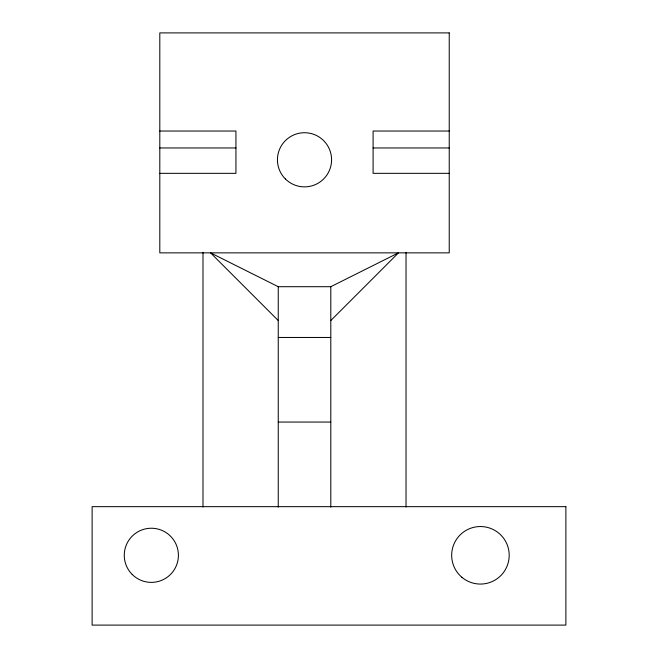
<?xml version="1.0" encoding="UTF-8"?>
<svg xmlns="http://www.w3.org/2000/svg" width="658" height="658" viewBox="0 0 658 658"><rect width="100%" height="100%" fill="white"/><g stroke="black" fill="none" stroke-linecap="round" stroke-linejoin="round"><path stroke-width="0.99" d="M330.793 320.536L398.468 252.861L330.793 286.699L278.244 286.699L210.56 252.861L278.244 320.536M159.804 131.032L235.942 131.032L235.942 173.334L159.804 173.334M449.233 131.032L373.094 131.032L373.094 173.334L449.233 173.334M159.804 147.96L235.942 147.96M373.094 147.96L449.233 147.96M278.244 337.464L330.793 337.464M278.244 422.058L330.793 422.058M406.035 252.368L406.035 507.014M330.793 286.699L330.793 507.17M278.244 286.699L278.244 507.17M202.993 252.368L202.993 507.014M449.233 32.9L159.804 32.9L159.804 252.861L449.233 252.861L449.233 32.9M565.88 506.66L92.12 506.66L92.12 625.1L565.88 625.1L565.88 506.66M285.375 178.943A27.068 27.068 0 0 0 330.661 166.803A27.068 27.068 0 0 0 297.506 133.648A27.068 27.068 0 0 0 285.375 178.943M132.2 574.45A27.068 27.068 0 0 0 177.487 562.31A27.068 27.068 0 0 0 144.332 529.155A27.068 27.068 0 0 0 132.2 574.45M461.858 577.263A28.763 28.763 0 0 0 508.741 560.41A28.763 28.763 0 0 0 470.7 528.234A28.763 28.763 0 0 0 461.858 577.263"/></g></svg>
